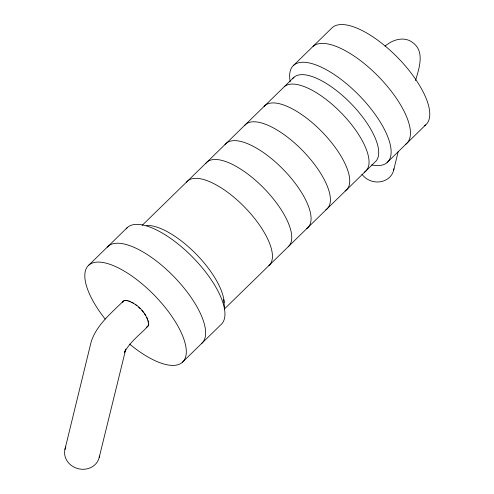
<?xml version="1.0" encoding="UTF-8"?>
<svg xmlns="http://www.w3.org/2000/svg" width="494" height="494" viewBox="0 0 494 494"><rect width="100%" height="100%" fill="white"/><g stroke="black" fill="none" stroke-linecap="round" stroke-linejoin="round"><path stroke-width="0.74" d="M64.912 449.503L91.1 342.076C96.441 324.966 111.206 313.227 123.383 301.044L125.143 300.309C136.566 302.186 147.576 313.208 148.663 324.842L147.731 326.441C139.845 334.821 129.922 341.86 124.519 352.302L125.556 349.672M99.208 457.407L125.816 349.017M393.687 170.109L398.232 151.454M415.51 80.584C419.641 66.709 425.859 48.696 409.347 40.52C400.943 36.896 391.594 40.545 385.017 46.146M122.784 302.069L123.247 301.272M148.33 325.416L147.867 326.213M148.669 324.502L148.688 323.329M122.45 302.649L123.383 301.044M88.883 265.062L127.526 227.357M293.708 65.233L332.351 27.528A67.456 26.367 45.7 0 1 400.146 60.145A67.456 26.367 45.7 0 1 424.605 125.723M142.155 225.375L293.998 77.237M224.43 308.966L375.174 161.896A58.656 22.928 45.7 0 0 350.116 102.666A58.656 22.928 45.7 0 0 292.646 78.707M182.237 362.423L220.88 324.719A67.456 26.367 45.7 0 0 192.277 256.812A67.456 26.367 45.7 0 0 126.112 228.864M387.055 162.594L425.704 124.889M124.013 300.778L124.889 300.414M146.551 327.065L147.731 326.441M126.026 300.371L127.254 300.457M128.693 300.871L130.194 301.414M131.824 302.254L133.491 303.205M135.208 304.415L136.931 305.718M138.616 307.212L140.277 308.775M141.821 310.454L143.303 312.171M144.594 313.925L145.798 315.672M146.755 317.376L147.601 319.05M148.151 320.587L148.577 322.057M290.114 81.856L290.003 80.423A67.456 26.367 45.7 0 1 359.83 96.089A67.456 26.367 45.7 0 1 371.655 164.916M223.807 299.506L224.585 309.528M225.017 144.693A58.656 22.928 45.7 0 1 283.673 169.862A58.656 22.928 45.7 0 1 306.471 228.685M205.689 163.545A58.656 22.928 45.7 0 1 263.166 187.498A58.656 22.928 45.7 0 1 288.218 246.734M244.752 125.309A58.656 22.928 45.7 0 1 303.594 151.621A58.656 22.928 45.7 0 1 325.793 209.833M264.08 106.457A58.656 22.928 45.7 0 1 322.915 132.769A58.656 22.928 45.7 0 1 345.121 190.98M284.334 86.666A58.656 22.928 45.7 0 1 343.404 115.151A58.656 22.928 45.7 0 1 364.442 172.128M313.029 46.38A67.456 26.367 45.7 0 1 380.825 78.997A67.456 26.367 45.7 0 1 405.284 144.575M105.154 319.05A67.456 26.367 45.7 0 1 107.766 263.623A67.456 26.367 45.7 0 1 184.96 342.688A67.456 26.367 45.7 0 1 129.589 344.083M107.229 247.179A67.456 26.367 45.7 0 1 173.573 276.294A67.456 26.367 45.7 0 1 201.558 343.571M186.368 182.391A58.656 22.928 45.7 0 1 243.838 206.35A58.656 22.928 45.7 0 1 268.897 265.587M146.601 225.474A58.656 22.928 45.7 0 1 194.864 252.811A58.656 22.928 45.7 0 1 224.115 302.618M99.442 456.061A17.599 15.734 13.7 0 1 77.824 468.608A17.599 15.734 13.7 0 1 65.782 446.897M393.928 168.757A17.599 15.734 13.7 0 1 380.627 181.73A17.599 15.734 13.7 0 1 361.948 174.209"/></g></svg>
